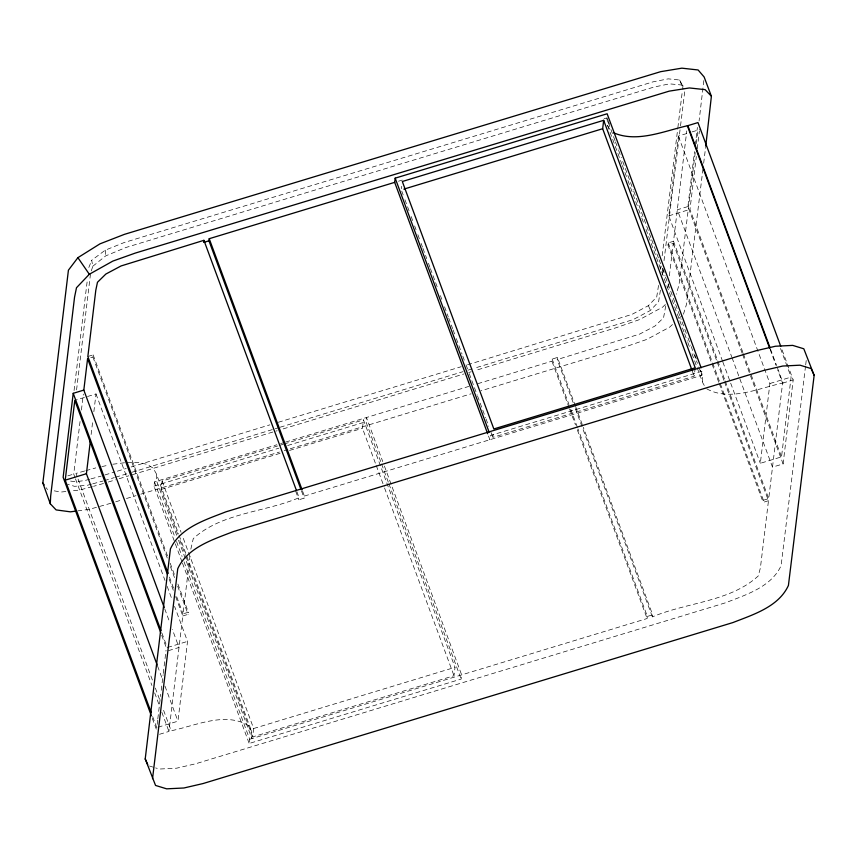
<?xml version="1.0" encoding="UTF-8"?>
<svg xmlns="http://www.w3.org/2000/svg" width="857" height="857" viewBox="0 0 857 857"><rect width="100%" height="100%" fill="white"/><g stroke="black" fill="none" stroke-linecap="round" stroke-linejoin="round"><path stroke-width="0.64" stroke-dasharray="4.29 3.21" d="M703.843 80.537L699.087 120.976M74.066 390.524L87.21 281.032M76.562 389.924L90.596 273.04L92.835 266.227L91.688 260.292L105.24 250.169L124.329 242.477L653.045 81.854L668.224 78.855L679.697 80.001L684.079 88.828M75.062 477.67L73.734 474.082L80.333 419.116M81.426 410.042L83.343 394.091M167.244 557.982L92.899 356.994L93.145 354.894L87.853 356.501M91.131 434.478L92.856 420.091M93.863 411.724L95.995 393.931L74.795 400.369M182.016 561.913L153.981 486.123L154.485 481.923L276.832 444.751M177.656 534.179L161.105 489.454L162.123 481.056L278.097 445.822M157.656 720.137L156.756 727.614L152.61 716.409M157.806 718.841L160.762 694.213M161.234 690.313L163.109 674.738M163.258 673.441L166.033 650.313M159.509 734.299L168.936 731.439L182.798 615.958L175.546 596.354M177.924 584.067L188.347 612.252L183.044 613.858L189.965 556.236M190.822 549.144L193.286 538.614C221.717 512.582 265.006 512.315 299.114 497.681L296.843 491.554M182.798 615.958L188.101 614.351L188.347 612.252M157.999 727.229L177.956 721.176L187.533 641.39L174.582 606.392M384.397 466.058L461.644 674.877L461.141 679.076L249.183 743.469L249.687 739.27L183.901 561.442M284.213 443.969L363.475 419.876L455.013 667.335L454.006 675.734L252.644 736.913L253.651 728.514L182.798 536.975M302.596 491.168L304.406 496.064L304.16 498.163L298.857 499.77L299.114 497.681M375.355 463.123L362.468 428.275L363.475 419.876M380.669 461.527L365.939 421.719L366.442 417.52L382.768 461.634M401.451 188.701L401.74 186.301M695.209 367.782L694.202 376.18L492.839 437.359L493.418 432.56M569.134 407.739L551.908 361.172L552.165 359.072L557.457 357.465L575.143 405.254M573.076 402.447L557.211 359.565L557.457 357.465M722.612 361.354L668.792 215.846L678.369 136.07L690.838 132.278M718.744 382.243L667.967 244.984L668.224 242.885L673.527 241.278L686.768 130.928M665.76 305.895L663.532 317.818L654.898 326.089L639.665 334.091L557.211 359.565M667.957 287.631L668.428 283.71M669.371 275.858L673.27 243.377L667.967 244.984M742.173 353.288L687.903 206.558L694.502 151.593M695.284 145.101L697.394 127.468M742.89 352.431L689.981 209.408L696.334 156.531M697.266 148.754L699.419 130.875M249.687 739.27L647.11 618.529L647.356 616.429L578.004 428.918M724.497 381.858L768.472 500.734L760.405 567.859L758.252 575.958C729.832 602.01 686.521 602.267 652.402 616.911L652.659 614.812L583.296 427.311M304.406 496.064L701.84 375.312L702.344 371.113L490.375 435.517L489.872 439.716L488.062 434.81M780.523 348.488L791.097 377.08L781.52 456.867L760.33 463.305L769.907 383.518L678.369 136.07M768.472 500.734L763.169 502.341L763.426 500.242L719.901 382.597M763.426 500.242L768.718 498.635L782.591 383.154L777.728 370.02M732.039 357.755L772.5 467.14L783.105 463.916L793.186 379.93L781.198 347.546M658.54 285.424L656.698 297.025L648.395 305.66L631.93 314.412L466.101 365.221M660.511 269.387L660.929 265.97M662.182 255.718L677.726 128.786M677.866 127.661L682.408 90.531M682.558 89.31L683.008 85.646M660.393 290.234L658.615 301.707L650.474 310.416L633.066 319.65L474.082 368.306M662.343 274.304L663.039 268.605M664.014 260.646L680.104 129.278M680.522 125.893L684.797 90.949M695.22 152.578L679.023 284.856L676.28 294.176M696.323 143.58L698.123 128.914M702.976 168.872L686.318 304.888L683.436 314.262M703.661 163.237L705.6 147.383M805.537 366.132L781.091 565.674C771.279 587.066 745.933 594.779 725.579 602.771L195.685 763.769L176.596 768.193L159.327 769.04L155.631 767.915M805.698 364.803L806.341 359.522M88.839 267.513L91.688 260.292M665.332 304.556L662.6 307.149L639.601 319.575L616.237 327.695L474.917 370.631M672.445 324.535L669.703 327.106L647.024 339.329L624.078 347.331L480.97 390.813M678.851 318.547L682.515 315.119M92.835 266.227L105.711 255.879L125.883 247.512L653.977 87.06L669.467 83.857L681.615 84.993L683.736 88.967M398.451 181.213L402.233 180.066M604.121 118.727L606.638 117.966L615.026 140.634M692.081 131.903L699.569 129.621M90.778 357.637L92.899 356.994M687.903 206.558L677.309 209.783L731.707 356.844M668.792 215.846L689.981 209.408M67.842 475.871L73.734 474.082M104.897 474.96L114.881 471.928M117.377 471.168L126.161 468.5M131.175 466.979L269.794 424.868M278.279 422.287L461.195 366.71M104.286 480.659L114.281 477.617M115.524 477.242L130.564 472.668M131.828 472.293L274.09 429.068M275.301 428.693L278.932 427.589M280.143 427.225L463.026 371.659M467.933 370.17L472.85 368.671M103.472 483.487L93.595 486.305M108.314 482.02L115.577 479.813M119.177 478.72L128.775 475.796M132.374 474.703L277.111 430.739M283.164 428.896L463.841 373.995M468.758 372.506L471.221 371.756M280.614 443.594L284.395 442.448M285.649 442.073L468.768 386.432M477.724 383.711L551.908 361.172M279.168 445.501L283.196 444.28M153.981 486.123L278.846 448.179M287.663 445.501L365.939 421.719M110.917 503.252L89.299 509.337L77.955 510.836M115.716 501.795L121.705 499.974M126.472 498.517L135.995 495.635M140.827 494.157L279.393 452.057M284.245 450.589L287.888 449.486M290.309 448.747L471.104 393.813M161.105 489.454L280.678 453.128M289.495 450.45L362.468 428.275M769.907 383.518L791.097 377.08M782.591 383.154L793.186 379.93M167.586 647.442L187.533 641.39M168.422 650.677L179.017 647.453L172.375 629.499M253.651 728.514L455.013 667.335M647.356 616.429L652.659 614.812M84.629 470.996L75.962 473.407L153.049 681.808M85.861 470.654L95.77 467.901M89.674 479.224L85.85 480.263A33.841 11.516 -20.3 0 1 68.989 480.756M90.949 478.881L101.158 476.096M91.442 484.184L87.575 485.233L74.58 486.326L67.639 484.323M92.727 483.83L103.033 481.034M92.331 486.647L79.755 490.011L70.927 490.975M101.854 466.594L109.15 465.019M112.803 464.237L124.469 462.759M65.882 491.522L60.836 492.068L53.562 490.718M127.061 462.437L138.534 462.491L147.243 464.398L153.178 468.158L156.328 473.771L178.62 534.029M149.461 766.019L154.399 767.529M706.832 388.885C730.132 401.826 759.206 387.953 783.062 383.004L777.02 366.689M46.182 487.719L47.51 489.593M607.11 117.816L607.484 125.293L610.645 130.907M697.116 367.578L702.686 382.64L705.847 388.264M178.535 540.242L251.904 738.595L251.53 731.128L248.369 725.515C225.08 711.417 195.278 725.847 171.154 730.764L162.798 708.171M648.395 305.66L650.474 310.416M679.697 80.001L681.615 84.993M770.518 349.11L776.56 365.436M770.132 349.495L775.96 365.243M743.351 353.673L781.52 456.867M742.633 354.53L749.532 373.181M750.453 375.677L783.105 463.916M722.88 362.072L760.33 463.305M673.527 241.278L724.743 379.758M725.204 380.979L768.718 498.635M673.27 243.377L716.795 361.022M717.245 362.254L724.047 380.637M668.224 242.885L712.199 361.761M712.649 362.982L719.452 381.365M719.194 383.465L763.169 502.341M608.042 120.334L609.434 124.094M662.836 268.466L664.229 272.237M694.877 355.087L696.27 358.858M700.448 370.149L702.312 375.173L702.686 382.64M615.465 141.834L618.176 149.161M618.636 150.382L621.346 157.72M622.718 161.448L633.291 190.018M633.752 191.272L651.245 238.546M651.706 239.789L658.604 258.45M659.065 259.703L661.829 267.159M662.29 268.412L665.053 275.868M665.514 277.122L675.177 303.249M675.637 304.492L681.154 319.415M682.076 321.9L684.368 328.102M684.829 329.345L687.121 335.548M688.032 337.99L690.742 345.328M691.192 346.549L693.002 351.434M693.881 353.823L697.427 363.389M698.744 366.967L701.84 375.312M607.484 125.293L621.882 164.212M622.353 165.465L627.453 179.274M627.924 180.527L638.133 208.144M638.604 209.397L641.39 216.939M641.85 218.192L644.175 224.47M646.028 229.483L684.111 332.43M684.572 333.684L687.357 341.215M687.828 342.468L690.153 348.745M692.006 353.77L696.645 366.325M692.349 371.177L694.202 376.18M575.593 406.475L582.846 426.09M575.336 408.575L652.402 616.911M552.165 359.072L568.93 404.408M570.751 409.314L577.543 427.697M569.584 408.96L575.486 424.89M577.297 429.796L647.11 618.529M401.762 191.132L403.154 194.903M404.943 199.745L409.625 212.397M411.156 216.532L412.881 221.202M414.638 225.948L416.02 229.687M417.862 234.668L420.166 240.892M421.087 243.377L422.469 247.116M422.93 248.359L426.732 258.643M428.446 263.281L429.968 267.384M430.428 268.637L438.109 289.398M440.412 295.611L441.784 299.339M444.547 306.806L448.232 316.758M448.693 318.001L452.625 328.627M453.085 329.881L455.592 336.651M456.32 338.622L462.03 354.059M462.791 356.116L464.333 360.283M466.026 364.868L467.547 368.981M469.261 373.62L477.231 395.163M477.585 396.116L485.565 417.68M486.026 418.934L488.747 426.304M490.986 432.357L492.839 437.359M381.59 464.012L388.478 482.641M388.939 483.884L461.141 679.076M376.277 465.608L384.097 486.733M384.557 487.987L454.006 675.734M301.439 490.815L304.16 498.163M295.686 491.2L298.857 499.77M162.123 481.056L181.073 532.304M179.081 535.282L251.53 731.128M179.949 540.392L185.476 555.325M185.937 556.568L252.644 736.913M176.681 535.229L156.713 481.248L156.328 473.771M154.485 481.923L175.16 537.81M176.542 541.538L182.059 556.472M182.477 563.156L249.183 743.469M93.145 354.894L167.951 557.104M170.211 563.231L174.753 575.486M170.414 566.552L174.496 577.586M177.667 586.167L188.101 614.351M169.45 577.093L173.532 588.127M176.703 596.708L183.044 613.858M169.193 579.193L173.735 591.448M95.995 393.931L165.005 580.478M167.19 586.392L172.386 600.436M164.748 608.877L169.493 621.721M161.898 633.044L167.179 647.314M161.727 635.358L165.872 646.574M157.613 666.178L162.798 680.201M165.005 686.178L177.956 721.176M155.363 688.085L160.013 700.63M75.502 478.87L151.925 685.461M154.678 692.895L159.648 706.339M161.866 712.338L168.936 731.439M152.3 718.327L156.285 729.114M105.24 250.169L105.711 255.879"/><path stroke-width="1.29" d="M75.437 511.168L70.403 511.833L56.112 509.915L50.284 503.766L50.67 496.064L74.559 297.143L76.487 287.738L89.321 274.261L112.856 261.085L135.288 253.083L669.21 91.142L689.382 87.95L705.118 89.642L711.396 96.23L705.74 146.247M50.284 503.766L42.85 483.016L68.421 270.18L77.901 257.668L99.99 243.838L124.415 234.357L660.683 71.667L681.872 68.164L698.112 69.974L704.133 76.969L711.396 96.23M167.383 574.297L87.596 358.601L83.815 390.096L73.22 393.32L63.139 477.306L151.378 715.841M151.228 712.67L65.218 480.156L74.795 400.369L160.805 632.862M157.27 665.257L86.418 473.717L90.424 440.316M203.666 242.424L203.912 240.324L121.073 265.949L105.872 274.036L97.462 282.285L95.802 290.255L87.853 356.501L168.09 573.419M145.219 758.874L170.425 548.909C180.238 527.526 205.584 519.813 225.937 511.822L756.356 350.663L775.446 346.239L792.714 345.392L803.812 348.788L814.15 375.355L788.419 585.47C778.595 606.863 753.26 614.576 732.906 622.568L203.013 783.566L183.923 787.99L166.654 788.836L155.556 785.441L145.219 758.874L147.725 764.519M300.989 489.583L208.958 240.806L209.215 238.707L394.681 182.359L395.184 178.16L607.142 113.767L701.112 367.792M152.535 778.67L177.753 568.705C187.565 547.323 212.911 539.61 233.254 531.619L763.683 370.46L782.762 366.035L800.042 365.189L811.14 368.585L814.15 375.355M691.931 370.042L602.664 128.721L603.671 120.323L402.308 181.502L493.846 428.961L695.209 367.782L603.671 120.323M204.727 242.103L208.958 240.806M403.851 189.129L602.664 128.721M65.218 480.156L86.418 473.717M613.612 132.792C637.287 143.065 664.218 130.907 687.86 125.658L770.057 347.856M42.85 483.016L44.178 484.901M77.901 257.668L89.321 274.261M780.748 346.314L697.984 122.572L687.389 125.797L769.682 348.274M395.184 178.16L489.133 432.164M394.681 182.359L487.654 433.717M209.215 238.707L302.146 489.936M203.912 240.324L296.393 490.322M83.815 390.096L164.298 607.656M73.22 393.32L160.977 630.57"/></g></svg>
